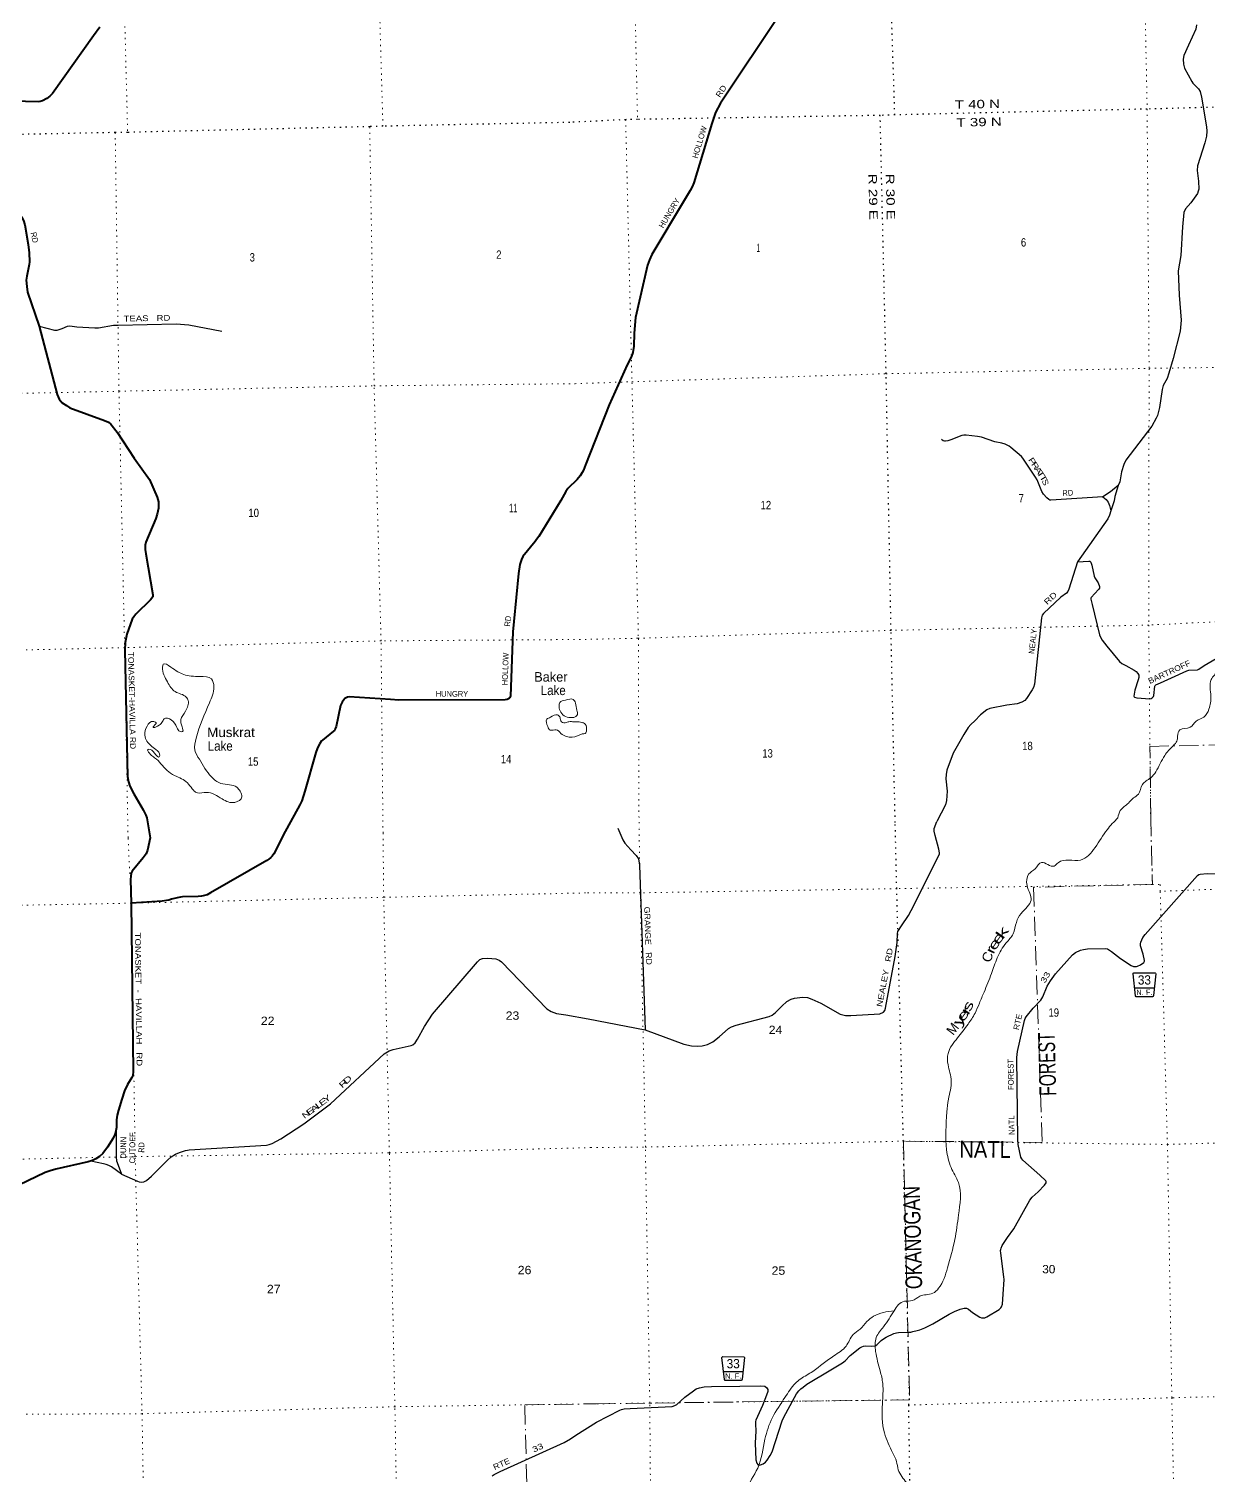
# Model space of a CAD drawing. Header units: feet. Extents: x 242557 to 489137, y 368785 to 557307.
# Drawn here: x 444091 to 468785, y 496700 to 526997 of the extents above; entities that cross this region are included whole.
import ezdxf
from ezdxf.enums import TextEntityAlignment as Align

# ---------------------------------------------------------------- set-up
doc = ezdxf.new("R2010")
doc.units = ezdxf.units.FT
doc.header["$LTSCALE"] = 80
doc.linetypes.add('DOT_DASHED', pattern=[7.7, 5, -1.2, 0.3, -1.2])
doc.linetypes.add('DOTTED', pattern=[1.5, 0.3, -1.2])
for name, color, linetype, lineweight in [('26', 7, 'Continuous', 40), ('27', 7, 'Continuous', 25), ('29', 7, 'Continuous', 25), ('30', 7, 'Continuous', 35), ('39', 7, 'Continuous', 13), ('41', 7, 'Continuous', 13), ('44', 7, 'DOT_DASHED', 13), ('6', 7, 'DOTTED', 25), ('7', 7, 'DOTTED', 13)]:
    doc.layers.add(name, color=color, linetype=linetype, lineweight=lineweight)

msp = doc.modelspace()

# ---------------------------------------------------------------- linework, layer by layer
at = {"layer": '26'}
for points in [[(459839.58, 527333.32), (458576.87, 525442.3), (458471.96, 525243.65), (458390.46, 525018.32), (458016.71, 523775.86), (457981.52, 523687.84), (457940.42, 523610.74), (457810.82, 523404.19), (457134.27, 522269.77), (457084.23, 522160.64), (457045.3, 522045.72), (456793.62, 520953.1), (456762.9, 520624.88), (456756.55, 520353.96), (456735.57, 520215.8), (456700.92, 520118.11), (456622.95, 519958.98), (456239.8, 519125), (455746.96, 517862.31), (455706.42, 517756.18), (455680.03, 517705.57), (455633.85, 517632.95), (455570.1, 517556.46)], [(445575.28, 527034.78), (445445.32, 526852.32), (444584.83, 525646.85), (444527.64, 525587.03), (444463.62, 525539.4), (444377.21, 525491.84), (444326.33, 525474.13), (444283.16, 525471.29), (443224.87, 525497.97)], [(441694.4, 524878.25), (443096.37, 524178.05), (443198.76, 524101.61), (443295.55, 523996.72), (443938.09, 523057.31), (443979.89, 522983.08), (444003.55, 522890.97), (444077.06, 522484.08), (444098.22, 522305.76), (444102.96, 522118.66), (444098.24, 522061.77), (444045.67, 521817.73), (444036.69, 521730.27), (444045.23, 521601.25), (444063.38, 521482.33), (444305.74, 520772)], [(444305.74, 520772), (444685.51, 519338.7), (444723.04, 519240.05), (444789.31, 519164.27), (444874.51, 519107.43), (444948.97, 519061.82), (445673.37, 518794.01), (445754.92, 518756.93), (445806.14, 518714.26), (445940.37, 518547.55), (446293.14, 518007.8), (446616.16, 517554.32), (446780.06, 517184), (446805.74, 517089.67), (446802.09, 516953.9), (446777.34, 516833.9), (446746.96, 516742.17), (446540.86, 516245.6), (446526.47, 516180.26), (446525.19, 516093.5), (446540.85, 516002.83), (446688.6, 515144.57), (446682.66, 515102.71), (446635.8, 515036.07), (446327.31, 514737.32), (446285.06, 514681.16), (446254.27, 514630.36), (446143.05, 514316.45), (446104.66, 514141.22), (446097.14, 513985.27), (446153.37, 511334.38), (446176.19, 511221.14), (446203.19, 511135.29), (446290.82, 510973.54), (446480.43, 510638.23), (446540.66, 510524.88), (446558.02, 510472.18), (446631.34, 510049.84)], [(455570.1, 517556.46), (455377.77, 517366.79), (455333.33, 517304.59), (455227.63, 517120.56), (454769.4, 516364.02), (454722.94, 516299.82), (454694, 516261.03), (454437.26, 515944.73), (454404.37, 515879.24), (454373.61, 515779.7), (454340.71, 515588.95), (454247.8, 514581.94), (454223.4, 514367.08), (454175.03, 513017.05), (454164.35, 512989.36), (454145.63, 512967.95), (454109.05, 512947.3), (454063.36, 512940.11), (451838.85, 512932.79), (451660.9, 512949.68), (450795.93, 513002.24), (450760.78, 512999.33), (450736.44, 512986.05), (450709.9, 512966.13), (450688.01, 512941.56), (450650.17, 512893.08), (450617.44, 512824.94), (450524.43, 512384.28), (450506.37, 512330.82), (450494.2, 512305.36), (450467.69, 512284.1), (450236.47, 512096.18), (450217.67, 512079.57), (450180.06, 512028.66), (450140.57, 511952.32), (450124.75, 511915.77), (450098.18, 511840.27), (449870.53, 511028.96), (449803.5, 510827.46), (449766.37, 510742.54), (449414.08, 510106.28)], [(446631.34, 510049.84), (446577.43, 509793.5), (446549.37, 509716.48), (446482.58, 509631.83), (446251.14, 509351.73), (446234.17, 509311.44), (446222.74, 509247.52), (446219.82, 509179.61), (446233.59, 508682.12)], [(449414.08, 510106.28), (449251.23, 509765.3), (449222.61, 509715.62), (449185.92, 509667.28), (449159.21, 509637.57), (449118.4, 509604.15), (449075.87, 509573.4), (447893.29, 508896.55), (447821.91, 508859.34), (447771.44, 508841.52), (447738.79, 508832.61), (447703.17, 508826.67), (447632.22, 508820.99), (447309.84, 508813.3), (447262.97, 508808.16), (447194.07, 508793.99), (447080.1, 508762.34), (447018.19, 508744.24), (446975.14, 508735.33), (446882.98, 508722.33), (446233.59, 508682.12)], [(446233.59, 508682.12), (446277.57, 505156.09), (446265.04, 505073.09), (446247.88, 505031.34), (446153.52, 504882.98), (446090.55, 504749.16), (446034.08, 504577.46), (445965.78, 504343.66), (445940.65, 504242.72), (445927.2, 504140.73), (445924.31, 504068.96), (445922.08, 503982.91), (445905.03, 503874.4), (445893.15, 503835.78), (445853.6, 503759.21), (445735.95, 503573.04), (445637.86, 503437.76), (445569.59, 503372.41), (445490.3, 503321.83), (445421.16, 503289.24), (445331.95, 503260.29), (444656.43, 503106.36), (444535.06, 503076.86), (444429.53, 503039.51), (442408.14, 502071.41)]]:
    msp.add_lwpolyline(points, dxfattribs=at)
at = {"layer": '27'}
for p, q in [((467253.41, 506908.76), (467658.48, 506908.76)), ((458641.82, 498869.43), (459046.89, 498869.43))]:
    msp.add_line(p, q, dxfattribs=at)
for points in [[(467299.26, 506718.21), (467280.28, 506720.32), (467269.04, 506740.01), (467213.51, 507200.67), (467219.13, 507211.92), (467233.19, 507220.36), (467674.59, 507218.95), (467681.62, 507214.73), (467688.65, 507199.26), (467641.55, 506745.64), (467632.41, 506726.65), (467621.88, 506717.5)], [(458687.67, 498678.88), (458668.69, 498680.99), (458657.45, 498700.68), (458601.92, 499161.34), (458607.54, 499172.59), (458621.6, 499181.03), (459063, 499179.62), (459070.03, 499175.4), (459077.06, 499159.93), (459029.96, 498706.31), (459020.82, 498687.32), (459010.29, 498678.17)]]:
    msp.add_lwpolyline(points, close=True, dxfattribs=at)
at = {"layer": '29'}
for points in [[(468543.04, 527085.79), (468530.27, 526993.04), (468372.44, 526659.19), (468277.33, 526441.72), (468264.43, 526365.05), (468268.17, 526258.36), (468294.07, 526171.53), (468442.26, 525896.21), (468469.23, 525860.27), (468584.41, 525743.79), (468620.92, 525685.34), (468650.17, 525565.35), (468753.77, 524942.71), (468759.61, 524851.75), (468749.19, 524750.18), (468717.4, 524607.84), (468561.36, 524126.73), (468555.76, 524029.02), (468581.83, 523809.1), (468588.85, 523643.11), (468579.68, 523597.26), (468562.15, 523547.55), (468424.1, 523353.83), (468313.98, 523230.53), (468276.09, 523151.76), (468247.02, 522849.5), (468213.01, 522251.66), (468156.02, 521928.45), (468177, 521421.05), (468224.59, 520894.08), (468204.35, 520664.89), (468052.67, 520094.42), (467965.81, 519787.83), (467926.62, 519676.38), (467846.7, 519526.53), (467825.62, 519443.12), (467768.82, 519068.12), (467724.01, 518898.21), (467700.11, 518838.91), (467610.72, 518674.76), (467063.33, 517965.63), (467020.67, 517868.56), (466974.84, 517715.63), (466935.05, 517507.21), (466903.04, 517430.5), (466741.64, 517300.94), (466579.89, 517191.61)], [(444305.74, 520772), (444623.63, 520684.69), (444680.43, 520684.69), (444789.89, 520722.97), (444896.29, 520770.04), (444950.24, 520774.68), (445096.72, 520756.66), (445470.91, 520732.05), (445546.03, 520735.11), (445862.67, 520787.24), (445958.45, 520793.63), (447174.62, 520818.84), (447441.86, 520801), (448129.68, 520665.83)], [(466579.89, 517191.61), (465491.98, 517125.61), (465469.07, 517127.88), (465448.45, 517137.05), (465410.35, 517172.11), (465340.8, 517249.36), (465307, 517305.08), (465205.65, 517547.33), (465170.43, 517605.17), (464906.84, 518005.25), (464878.1, 518041.27), (464651.34, 518228.08), (464617.62, 518252.91), (464534.52, 518294.55), (464469.02, 518315.92), (464321.02, 518344.55), (464037.46, 518443.53), (463957.36, 518458.79), (463721.36, 518487.08), (463673.26, 518489.37), (463629.68, 518478.82), (463400.89, 518390.05), (463331.96, 518367.89), (463288.25, 518360.89), (463263.24, 518361.02), (463240.34, 518370.19), (463202.79, 518395.15)], [(466579.89, 517191.61), (466648.72, 517139.34), (466692.88, 517085.2), (466724.32, 517012.12), (466748.64, 516900.43)], [(466903.04, 517430.5), (466834.27, 517200.07), (466815.94, 517112.97), (466748.64, 516900.43)], [(466748.64, 516900.43), (466723.94, 516810.77), (466685.38, 516735.93), (466048.02, 515830.38)], [(466048.02, 515830.38), (465870.12, 515257.23), (465849.32, 515212.84), (465820.97, 515179.08), (465703.23, 515095.16), (465335.43, 514751.94), (465311.04, 514717.75), (465296.59, 514661.91), (465153.16, 513272.07), (465130.07, 513200.39), (465104.75, 513151.45), (464983.48, 512966.6), (464949.01, 512928.95), (464887.27, 512893.25), (464788.58, 512860.13), (464572.97, 512826.33), (464218.42, 512760.31), (464152.35, 512730.69), (464020.82, 512626.17), (463901.8, 512499.71), (463819.85, 512427.95), (463760.7, 512364.6), (463668.32, 512216.56), (463446.85, 511824.43), (463311.66, 511466.86), (463297.59, 511373.59), (463296.66, 511284.36), (463323.4, 511026), (463310.6, 510833.43), (463283.85, 510738.68), (463105.96, 510389.17)], [(466048.02, 515830.38), (466290.16, 515848.66), (466309.72, 515843.21), (466328.05, 515824.87), (466354.36, 515759.22), (466400.73, 515533.74), (466417.38, 515494.81), (466486.04, 515392.22), (466509.01, 515313.73), (466509.01, 515279.35), (466492.55, 515250.73), (466335.87, 515082.85), (466330.34, 515070.77), (466328.05, 515052.43), (466358.57, 514939.74), (466511.07, 514306.15), (466531.92, 514251.34), (466566.27, 514194.04), (466666.82, 514065.23), (466933.11, 513742.12), (466978.58, 513702.39), (467059.81, 513660.33), (467239.37, 513559.65), (467280.94, 513532.77), (467317.59, 513492.66), (467335.91, 513455.98), (467338.21, 513436.5), (467337.01, 513406.3), (467321.67, 513359.37), (467248.7, 513140.99), (467230.63, 513019.11), (467235.13, 513004.44), (467244.29, 512995.27), (467293.91, 512982.27), (467564.99, 512962.82), (467592.46, 512967.77), (467615.37, 512983.81), (467640.56, 513009.02), (467648.62, 513033.75), (467669.43, 513230.57), (467674.92, 513242.82), (467693.25, 513256.57), (467789.47, 513298.37), (468017.98, 513403.31), (468340.74, 513549.1), (468385, 513560.27), (468564.6, 513572.98), (468593.45, 513585.49), (468702.47, 513661.47), (469208.52, 513955.57)], [(455803.3, 506255.92), (456996.79, 506030.41), (457806.27, 505729.06), (457966.77, 505693.82), (458087.01, 505684.46), (458191.15, 505693.93), (458300.02, 505722.35), (458411.4, 505779.02), (458548.45, 505880.53), (458744.41, 506054.73), (458806.51, 506091.81), (458905.91, 506124.97), (459592.28, 506304.96), (459659.36, 506335.16), (459724.82, 506390.22), (459857.05, 506521.54), (459966.23, 506622.32), (460051.44, 506669.68), (460123.79, 506693.99), (460292.85, 506712.31), (460396.98, 506702.84), (460488.11, 506671.43), (460676.06, 506586.53), (461077.57, 506358.9), (461192.23, 506331.01), (461300.57, 506329.74), (461908.06, 506365.61), (461987.47, 506397.33), (462015.87, 506430.48), (462026.5, 506484.72), (462229.25, 507567.12), (462272.9, 507857.71), (462278.55, 508045.96), (462290.42, 508090.68), (462363.67, 508206.45), (462510.07, 508425.55), (462564.97, 508526.45), (463135.82, 509653.11), (463159.04, 509714.17), (463161.4, 509736.66), (463150.22, 509813.33), (463072.65, 510102.02), (463047.8, 510186.64), (463047.8, 510213.89), (463052.53, 510243.48), (463105.96, 510389.17)], [(456425.11, 510250.08), (456526.74, 510007.02), (456572.25, 509935.61), (456695.29, 509802.18), (456809.28, 509682.52), (456856.27, 509608.78), (456874.84, 509474.33), (456996.79, 506030.41)], [(465708, 507333.11), (465945.15, 507600.67), (466006.33, 507647.87), (466112.84, 507695.24), (466179.11, 507714.19), (466261.5, 507726.19), (466645.39, 507730.56), (466676.14, 507722.48), (466699.81, 507713), (466762.08, 507667.61), (466949.39, 507524.04), (467173.17, 507374.33), (467225.23, 507355.38), (467284.41, 507355.38), (467310.44, 507360.12), (467373.03, 507386.11), (467438.25, 507435.91), (467454.81, 507464.33), (467451.66, 507479.66), (467426.34, 507610.28), (467373.61, 507788.55), (467371.98, 507827.87), (467379.97, 507861.56), (467421.68, 507960.5), (467465.05, 508024.07), (468567.5, 509263.04), (468593.25, 509280.86), (468616.92, 509291.51), (468764.64, 509301.79), (468936.63, 509293.21)], [(446030.92, 503006.84), (446361.92, 502856.39), (446402.16, 502842.18), (446443.97, 502838.47), (446499.19, 502842.18), (446551.26, 502870.6), (446654.7, 502959.8), (446989.84, 503300.03), (447071.95, 503366.76), (447162.14, 503420.64), (447244.73, 503456.75), (447370.16, 503499.38), (447410.4, 503508.86), (447448.1, 503515.04), (449063.22, 503612.01), (449119.21, 503624.9), (449185.48, 503648.58), (449364.8, 503747.18), (449846.01, 504057.75), (450406.63, 504477.08), (451533.32, 505521.92), (451637.4, 505584.96), (451722.66, 505616.65), (452095.08, 505696.73), (452134.47, 505716.12), (452177.08, 505754.01), (452230.81, 505828.81), (452372.73, 506096.61), (452545.08, 506358.9), (453486.7, 507455.3), (453535.61, 507499.47), (453587.68, 507523.15), (453702.1, 507532.19), (453871.69, 507513.68), (453937.96, 507489.99), (453986.48, 507450.47), (454936.91, 506468.36), (455026.67, 506410.04), (455136.53, 506370.89), (455337.25, 506340.23), (455803.3, 506255.92)], [(460884.32, 498905.2), (461127.3, 499050.2), (461182.8, 499091.03), (461293.45, 499203.21), (461495.22, 499364.57), (461533.08, 499387.07), (461571.73, 499400.3), (461601.72, 499406.02), (461733.38, 499401.5), (461814.73, 499406.02), (461848.01, 499425.44), (461936.78, 499517.3), (461989.87, 499555.22), (462044.26, 499587.52), (462202.88, 499664.17), (462260.31, 499681.48), (462299.92, 499687.85), (462490.48, 499690.97), (462562.64, 499694.96), (462600.51, 499704.43), (462690.44, 499725.75), (462747.92, 499743.8), (462856.12, 499783.77), (463023.88, 499868.02), (463362.7, 500069.1), (463476.22, 500129.54), (463592.65, 500173.62), (463677.4, 500193.49), (463727.57, 500194.17), (463767.33, 500176.91), (463850.94, 500105.15), (464004.89, 500004.99), (464037.15, 499993.37), (464075.02, 499991), (464110.52, 499995.74), (464152.12, 500017.85), (464407.31, 500165.66), (464446.6, 500201.78), (464460.8, 500223.1), (464479.45, 500277.2), (464492.65, 500487.94), (464511.68, 500793.91), (464510.5, 500851.89), (464442.03, 501345.74), (464439.49, 501404.9), (464444.23, 501428.58), (464451.33, 501454.63), (464476.62, 501506.62), (464581.8, 501673.83), (464714.77, 501862.16), (465054.86, 502462.36), (465099.32, 502521.74), (465226.03, 502633.03), (465360.06, 502776.91), (465393.31, 502822.35), (465395.69, 502847.22), (465384.3, 502862.63), (465260.12, 502986), (464909.25, 503294.13), (464882.09, 503325.62), (464865.52, 503361.15), (464833.88, 503489.86), (464808.72, 503624.03), (464802.03, 503725.43), (464783.44, 505449.78), (464794.51, 505570.83), (464941.25, 506224.49), (464955.47, 506265.94), (464973.47, 506301.23), (465120.77, 506481.94), (465282.08, 506648.43), (465327.41, 506717.15), (465419.13, 506940.55), (465483.27, 507051.05), (465590.82, 507200.91), (465708, 507333.11)], [(445920.49, 503921.38), (445916.97, 503360.84), (445924.07, 503285.05), (445936.54, 503245.94), (446030.92, 503006.84)], [(446030.92, 503006.84), (445817.57, 503154.8), (445761.34, 503188.02), (445708.7, 503209.27), (445651.89, 503223.48), (445390.08, 503274.59)], [(458976.9, 498563.75), (459404.58, 498571.69), (459502.37, 498559.33), (459544.97, 498530.91), (459568.65, 498490.66), (459568.64, 498450.39), (459540.68, 498371.86), (459456.79, 498158.83), (459313.03, 497848.83), (459305.93, 497819.22), (459304.32, 497769.66), (459311.76, 497626.33), (459301.77, 497365.14), (459311.93, 497021.69), (459331.96, 496948.86), (459354.71, 496921.97), (459379.3, 496909.78), (459412.43, 496910.97), (459467.61, 496933.72), (459516.57, 496971.36), (459548.59, 497013.19), (459615.98, 497108.72), (459653.57, 497188.48), (459868.58, 497838.52), (459900, 497912.78), (460166.53, 498400.25), (460214.78, 498462.24), (460259.75, 498508.41), (460302.36, 498542.76), (460381.96, 498605.41), (460884.32, 498905.2)], [(455977.61, 497809.04), (456468.05, 498057.86), (456501.29, 498071.44), (456558.09, 498085.65), (456685.44, 498095.24), (457561.61, 498137.75), (457619.74, 498155.88), (457661.01, 498180.38), (457825.8, 498330.4), (458006.56, 498466.96), (458068.1, 498504.85), (458134.32, 498530.5), (458233.77, 498547.48), (458384.4, 498552.76), (458976.9, 498563.75)], [(453791.3, 496683.46), (453833.9, 496711.88), (453959.62, 496775.24), (455298.55, 497381.15), (455431.47, 497459.1), (455545.21, 497537.56), (455977.61, 497809.04)]]:
    msp.add_lwpolyline(points, dxfattribs=at)
at = {"layer": '39'}
for points in [[(469978.71, 516998.24), (469911.47, 516614.21), (469949.69, 516521.82), (470151.16, 516456.96), (470199.49, 516364.78), (470216.82, 516306.4), (470155.59, 516232.29), (470176.22, 516109.19), (470196.57, 516000.25), (470122.19, 515875.26), (470102.91, 515725.04), (470111.1, 515514.62), (470062.74, 515301.05), (469939.17, 514901.73), (469872.72, 514785), (469774.41, 514643.34), (469692.82, 514473.67), (469565.95, 514242.35), (469430.59, 514084.21), (469242.63, 513855.88), (469051.75, 513758.36), (468984.83, 513562.65), (468851.21, 513365.62), (468843.97, 513015.17), (468804.77, 512747.12), (468696.87, 512578.95), (468536.75, 512494.78), (468407.84, 512366.69), (468196.59, 512311.89), (468148.65, 512179.33), (468132.45, 512077.76), (468055.5, 511981.07), (467877.57, 511775.07), (467690.14, 511435.23), (467583.46, 511307.58), (467410.32, 511166.46), (467325.37, 510962.3), (467221.73, 510885.33), (467116.64, 510779.98), (467029.13, 510705.35), (466947.89, 510620.73), (466897.1, 510470.68)], [(447534.81, 511046.87), (447318.42, 511272.08), (447185.19, 511332.99), (447020.54, 511431.45), (446762.04, 511697.25), (446595.87, 511848.31), (446580.37, 511894.42), (446604.33, 511905.24), (446719.9, 511825.6), (446821.26, 511747.56), (446830.66, 511772.13), (446748.04, 511901.33), (446563.09, 512072.09), (446520.88, 512202.46), (446563.98, 512389.98), (446704.7, 512489.24), (446756.45, 512448.23), (446723.09, 512412.84), (446694.19, 512363.41), (446786.38, 512392.41), (446875.26, 512465.86), (446900.3, 512509.11), (446923.5, 512546.23), (447069.81, 512522.14), (447187.67, 512363.6), (447256.93, 512276.54), (447309.53, 512276.04), (447298.58, 512374.93), (447273.97, 512526.06), (447369.96, 512702.98), (447426.21, 512925.31), (447385.71, 512997.01), (447151.76, 513113.7), (446994.22, 513315.63), (446890.16, 513626.42), (446904.56, 513687.58), (447064.06, 513627.44), (447335.55, 513471.34), (447670.5, 513428.46), (447912.62, 513378.82), (447963.9, 513214.29), (447872.48, 512879.59), (447592.68, 512136.49), (447567.5, 511888.75), (447660.09, 511695.05), (447913.49, 511325.85), (448111.59, 511189.89), (448445.57, 511110.53), (448514.78, 511025.49), (448550.51, 510909.1), (448404.2, 510793.48), (448137.19, 510864.67), (447809.59, 511002.93), (447619.76, 510993.35), (447547.86, 511031.75), (447534.81, 511046.87)], [(455467.8, 512568.29), (455331.65, 512590.64), (455227.85, 512682.78), (455194.2, 512797.21), (455211.77, 512888.83), (455327.8, 512932.7), (455489.05, 512951.57), (455535.79, 512873.97), (455566.46, 512723.01), (455577.18, 512632.21), (455547.99, 512592.9), (455481.95, 512568.7), (455467.8, 512568.29)], [(455679.75, 512232.04), (455469.54, 512159.36), (455232.61, 512239.52), (455135.35, 512315.65), (455004.12, 512307.78), (454955.53, 512379.25), (454938.89, 512534.67), (455014.5, 512577.36), (455158.71, 512626.1), (455217.17, 512563.02), (455227.13, 512498.52), (455321.31, 512458.74), (455401.5, 512483.35), (455504.73, 512480.28), (455612.01, 512477.33), (455675.27, 512463.58)], [(455679.75, 512232.04), (455741.53, 512237.52), (455768.59, 512300.83), (455741.78, 512429.88), (455706.86, 512457.54), (455669.21, 512464.9)], [(466897.1, 510470.68), (466671.61, 510221.08), (466419.33, 509845.86), (466113.2, 509585.33), (465645.12, 509529.22), (465561.08, 509457.42), (465299.56, 509535.26), (465161.68, 509402.13), (465027.64, 509287.26), (464993.94, 509054.21), (465080.34, 508743.69), (464869.34, 508468.09), (464770.5, 508278.78), (464702.55, 508037.24), (464557.22, 507849.41), (464370.9, 507535.66), (464249.42, 507206.5), (464094.24, 506820.29), (463995.92, 506584.46), (463905.37, 506377.05), (463758.5, 506146.71), (463539.56, 505858.88), (463339.27, 505530.81), (463339.94, 505296.15), (463408.5, 504955.07), (463348.2, 504576.05), (463316.95, 504306.62), (463309.88, 503513.52), (463403.01, 503144.4), (463556.14, 502828.6), (463559.9, 502148.91), (463482.95, 501636.18), (463328.11, 501043.63), (463143.14, 500612.56), (463019.08, 500507.92), (462747.04, 500446.04), (462592.51, 500355.21), (462424.98, 500341.09), (462302.55, 500270.86), (462209.06, 500142.31)], [(462209.06, 500142.31), (461780.04, 500028), (461639.9, 499915.08), (461496.27, 499755.59), (461354.09, 499644.66), (461203.35, 499400.12), (460947.05, 499198.84), (460506.32, 498871.97), (460253.57, 498713.22), (460143.49, 498622.9), (459924.66, 498324.96), (459660.77, 497905.1), (459506.36, 497452.14), (459353.68, 496847.48), (459112.69, 496369.23), (459076.37, 496188.75), (458978.91, 495702.08), (458854.85, 495421.43), (458779.55, 495117.09), (458676.03, 494982.35), (458601.15, 494817.6), (458499.33, 494711.2), (458432.04, 494589.03), (458259.45, 494487.86), (457950.83, 494091.75), (457844.23, 493874.03), (457776.43, 493796.35), (457706.28, 493570.97), (457557.93, 493294.09), (457419.42, 493215.58), (457276.65, 493157.25), (457051.2, 492907.78), (456876.34, 492652.83), (456805.4, 492320.22), (456842.76, 492057.67), (456851.04, 491863.56), (456692.04, 491635.1), (456483.1, 491179.48), (456401.93, 491034.89), (456430.95, 490794.49), (456392.91, 490587.69), (456357.34, 490342.49), (456403.2, 490043.63), (456467.98, 489680.25), (456423.83, 489301.42), (456272.46, 488759.49), (456293.84, 488480.57), (456255.57, 487941.99), (456258.82, 487658.81), (456279.02, 487483.04), (456317.82, 487271.08)], [(462208.64, 500142.2), (461988.64, 499807.93), (461837.66, 499583.61), (461822.87, 499288.08), (461918.46, 498880.56), (461971.98, 498618.2), (461964.71, 498195.3), (462006.06, 497584.84), (462184.66, 497162.12), (462259.41, 496987), (462297.81, 496809.43), (462468.54, 496544.4), (462597.73, 496378.02), (462757.65, 496175.58), (463054.3, 495853.38), (463157.92, 495626), (463306.76, 495156.4), (463389.19, 494839.76), (463577.66, 494437.38), (463887.29, 494040.48), (464076.92, 493888.97), (464298.67, 493756.05), (464620.16, 493381.54), (464749.28, 493221.23), (464956.03, 493162.98), (465077.91, 493105.75), (465182.58, 492963.35), (465392.04, 492668.44), (465486.43, 492366.1), (465303.02, 492151.52), (465135.7, 491943.2), (465066.55, 491630.84), (465071.35, 491212.13), (465103.02, 490917.14), (465283.45, 490158.62), (465341.68, 489485.64), (465312.03, 489076.64), (465279.73, 488898.24)]]:
    msp.add_spline(points, degree=3, dxfattribs=at)
at = {"layer": '44'}
for points in [[(467583.6, 510484.53), (467567.1, 511966.4), (473052.57, 512081.8), (472906.64, 514772.03), (486007.44, 515008.44)], [(467583.6, 510484.53), (467619.8, 509072.54), (465131.71, 509014.21), (465311.85, 503670.29), (462403.77, 503694.87), (462534.72, 498277.31), (455969.68, 498193.37)], [(425877.77, 481897.64), (427943.33, 481957.02), (427885.55, 484637.82), (430542.71, 484743.12), (430589.52, 484185.85), (435986.62, 484243.47), (435951.58, 487525.06), (446603.98, 487638.79), (446549.89, 492704.51), (454601.64, 492831.78), (454477.09, 498172.14), (455969.68, 498193.37)]]:
    msp.add_lwpolyline(points, dxfattribs=at)
at = {"layer": '6'}
for points in [[(462225.86, 525195.29), (462049.8, 530551.32), (461991.34, 535958.79), (461878.47, 541271.79), (461766.4, 546544.3), (461763.22, 546602.96), (461684.33, 551748.89), (461686.39, 551831.63), (461603.25, 556524.28)], [(485771.64, 525702.54), (483551.94, 525690.22), (478172.12, 525529.08), (472853.16, 525460.27), (467509.37, 525318.07), (462225.86, 525195.29), (461918.69, 525185.16), (456836.63, 525100.78), (456588, 525095.86), (455415.71, 525038.37)], [(462232.99, 510370.88), (462145.6, 514397.2), (462043.62, 519773.18), (461918.69, 525185.16)], [(455415.71, 525038.37), (451504.51, 524959.14), (451227.72, 524949.05), (446158.82, 524829.78), (445898.02, 524826.24), (441298.54, 524735.81)], [(463068.43, 464327.46), (463027.34, 466151.14), (462924.56, 471411.79), (462917.85, 471468.36), (462844.1, 476840.62), (462757.13, 482131.8), (462756.67, 482172.26), (462682.86, 487372.56), (462682.15, 487435.26), (462596.22, 492987.43), (462516.59, 498167.43), (462534.72, 498277.31), (462403.77, 503694.87), (462265.2, 508985.57), (462232.99, 510370.88)]]:
    msp.add_lwpolyline(points, dxfattribs=at)
at = {"layer": '7'}
msp.add_line((467555.69, 513217.98), (467583.6, 510484.53), dxfattribs=at)
for points in [[(456483.46, 541163), (456594.87, 535821.63), (456720.98, 530452.2), (456836.63, 525100.78)], [(467153.94, 541392.39), (467295.39, 536065.78), (467400.97, 530712.15), (467509.37, 525318.07), (467549.88, 519880.13), (467542.53, 514507.24), (467553.04, 513477.58)], [(445741.74, 540889.31), (445863.05, 535519.42), (446020.26, 530166.77), (446158.82, 524829.78)], [(451504.51, 524959.14), (451353.89, 530293.75), (451206.72, 535648.72), (450985.63, 541042.02)], [(456588, 525095.86), (456720.96, 519584.83), (456855.08, 514219.61), (456868.37, 510259.24)], [(445898.02, 524826.24), (445976.28, 519406.5), (446095.86, 514034.6), (446167.05, 510040.45)], [(451506.87, 510148.98), (451465.21, 514176.73), (451320.42, 519519.61), (451227.72, 524949.05)], [(455528.66, 519564.54), (456720.56, 519605.07), (462043.62, 519773.18), (467551.78, 519886.24), (472929.36, 519956.21), (476926.49, 520084.21)], [(429807.72, 519089.53), (435259.52, 519116.69), (440569.56, 519289.55), (445976.28, 519406.5), (451320.42, 519519.61), (455528.66, 519564.54)], [(486007.44, 515008.44), (483705.18, 514965.51), (478364.09, 514867.03), (478252.21, 514862.55), (472906.64, 514772.03), (467542.53, 514507.24), (462145.6, 514397.2), (456842.71, 514231.51), (455639.25, 514205.93)], [(455639.25, 514205.93), (451465.21, 514176.73), (446094.75, 514034.6), (440757.79, 513913.51), (435377.83, 513849.97), (429917.28, 513775.99)], [(457134.54, 492864.25), (457093.57, 498212.23), (457001.61, 503570.51), (456895.06, 508895), (456868.37, 510259.24)], [(467583.6, 510484.53), (467619.8, 509072.54), (467779.34, 509070.38), (467783.59, 508921.27), (467935.24, 503626.81), (468026.41, 498321.52), (468124.64, 493105.32)], [(446167.05, 510040.45), (446233.59, 508682.12), (446316.57, 503349.61), (446460.07, 497986.48), (446549.89, 492704.51), (446603.98, 487638.79)], [(451850.67, 492788.2), (451755.35, 498132.56), (451639.88, 503450.19), (451521.01, 508804.13), (451506.87, 510148.98)], [(467619.8, 509072.54), (462265.2, 508985.57), (456895.62, 508898.36), (455748.82, 508895.97)], [(478467.7, 509241.67), (473172.79, 509136.03), (467783.33, 508929.19)], [(455748.82, 508895.97), (451521.01, 508804.13), (446233.59, 508682.12), (440824.73, 508578.81), (435486.79, 508437.17), (430028.33, 508272.7)], [(455858.9, 503561.52), (457001.61, 503570.51), (462403.77, 503694.87), (467935.24, 503626.81), (473259.21, 503778.7), (478587.36, 503918.5), (483906.95, 504100.69), (486246.68, 504121.6)], [(430125.48, 503011.07), (435637.31, 503155.32), (440966.76, 503254.1), (446321.79, 503372.09), (451639.88, 503450.19), (455858.9, 503561.52)], [(486363.14, 498830.4), (483990.22, 498779.12), (478662.6, 498592.79), (473352.61, 498455.23), (468052.7, 498319.8), (462516.59, 498167.43)], [(455969.68, 498193.37), (451755.35, 498132.56), (446460.07, 497986.48), (441083.48, 497956.77), (435711.99, 497846.26), (430235.75, 497723.62)], [(462534.72, 498277.31), (457096.93, 498208.87), (455969.68, 498193.37)]]:
    msp.add_lwpolyline(points, dxfattribs=at)

# ---------------------------------------------------------------- texts
at = {"layer": '27'}
for s, rotation, width, p in [('RD', 56.267, 1.15, (458563.2, 525547.88)), ('RD', 83.521, 0.85, (454164.77, 514471.14)), ('HOLLOW', 87.948, 0.95, (454115.34, 513243.96)), ('HUNGRY', 0.189, 0.9, (452611.12, 513004.85)), ('TONASKET  -  HAVILLAH   RD', 270.715, 1.25, (446311.31, 508063.47))]:
    msp.add_text(s, height=120, rotation=rotation, dxfattribs=dict(at, width=width)).set_placement(p)
for s, rotation, p in [('HOLLOW', 73.258, (458093.55, 524274.31)), ('HUNGRY', 59.189, (457375.76, 522811.36))]:
    msp.add_text(s, height=120, rotation=rotation, dxfattribs=at).set_placement(p)
for s, height, rotation, width, p in [('RD', 120, 281.861, 0.9, (444147.99, 522615.49)), ('TONASKET-HAVILLA RD', 120, 271.215, 1.1, (446189.6, 512927.2)), ('33', 194, 0.63, 0.95, (467453.24, 506976.38)), ('N. F.', 114.1, 0.63, 0.95, (467452.99, 506757.5)), ('33', 194, 0.63, 0.95, (458841.65, 498937.05)), ('N. F.', 114.1, 0.63, 0.95, (458841.4, 498718.17))]:
    msp.add_text(s, height=height, rotation=rotation, dxfattribs=dict(at, width=width)).set_placement(p, align=Align.CENTER)
at = {"layer": '30'}
for s, rotation, width, p in [('TEAS   RD', 1.188, 1.25, (446564.23, 520876.2)), ('P', 303.379, 1.45, (465055.47, 517906.9)), ('R', 303.379, 1.3, (465118.4, 517811.38)), ('A', 303.379, 1.5, (465182.37, 517714.29)), ('T', 303.379, 1.65, (465233.63, 517636.24)), ('T', 301.703, 1.6, (465285.79, 517551.89)), ('S', 292.703, 1.15, (465323.48, 517474.32)), ('RD', 3.472, 0.85, (465851.81, 517217.57)), ('RD', 43.02, 1.3, (465525.82, 515025.36)), ('BARTROFF', 24.666, 1.1, (467996.94, 513470.68)), ('GRANGE   RD', 272.028, 1.15, (456997.22, 507996.24)), ('NEALEY   RD', 79.391, 1.25, (462072.68, 507114.63)), ('33', 59.867, 1.35, (465428.97, 507096.94)), ('RTE', 77.347, 1.05, (464857.95, 506180.79)), ('D', 42.841, 1.6, (450801.43, 504938.66)), ('R', 42.841, 1.6, (450717.56, 504860.88)), ('L', 36.796, 1.75, (450198.43, 504408.77)), ('E', 36.796, 1.55, (450283.02, 504470.84)), ('Y', 36.796, 1.55, (450366.1, 504538.89)), ('N', 36.796, 1.4, (449927.79, 504206.34)), ('E', 36.796, 1.55, (450019.02, 504274.57)), ('A', 36.796, 1.6, (450105.59, 504334)), ('DUNN', 89.64, 0.9, (446127.21, 503558.21)), ('RD', 89.64, 0.8, (446506.18, 503562.83)), ('33', 24.348, 1.3, (454771.49, 497218.67)), ('RTE', 24.348, 1.15, (454012.73, 496878.69))]:
    msp.add_text(s, height=120, rotation=rotation, dxfattribs=dict(at, width=width)).set_placement(p, align=Align.CENTER)
for s, rotation, p in [('NEALY', 84.108, (465174.44, 514160.26)), ('FOREST', 90.618, (464713.31, 505094.42)), ('NATL', 90.618, (464730.71, 504028.63)), ('CUTOFF', 89.64, (446316.98, 503553.41))]:
    msp.add_text(s, height=120, rotation=rotation, dxfattribs=at).set_placement(p, align=Align.CENTER)
at = {"layer": '41'}
msp.add_text('Baker', height=200, dxfattribs=at).set_placement((454672.45, 513322.39))
for s, width, p in [('Lake', 0.9, (454811.09, 513040.53)), ('Muskrat', 1.05, (447823.4, 512161.39)), ('Lake', 0.9, (447836.81, 511875.04))]:
    msp.add_text(s, height=200, dxfattribs=dict(at, width=width)).set_placement(p)
for s, rotation, width, p in [('k', 54.859, 1.85, (464553.71, 508006.77)), ('e', 56.636, 1.6, (464386.61, 507769.3)), ('e', 55.636, 1.65, (464466.19, 507892.2)), ('C', 69.614, 1.1, (464258.44, 507520.11)), ('r', 64.456, 1.5, (464320.55, 507660.62)), ('s', 65.812, 1.55, (463846.4, 506486.1)), ('y', 52.984, 1.85, (463655.7, 506172.73)), ('e', 54.637, 1.65, (463727.38, 506275.65)), ('r', 57.192, 1.75, (463801.16, 506385.3))]:
    msp.add_text(s, height=200, rotation=rotation, dxfattribs=dict(at, width=width)).set_placement(p, align=Align.CENTER)
msp.add_text('M', height=200, rotation=52.499, dxfattribs=at).set_placement((463514.48, 505988.49), align=Align.CENTER)
at = {"layer": '44'}
for s, rotation, width, p in [('FOREST', 91.385, 0.7, (465605.8, 504649.77)), ('NATL', 359.516, 0.9, (463575.81, 503353.26)), ('OKANOGAN', 91.431, 0.8, (462799.87, 500597.96))]:
    msp.add_text(s, height=350, rotation=rotation, dxfattribs=dict(at, width=width)).set_placement(p)
at = {"layer": '6', "width": 1.35}
for s, rotation, p in [('T 40 N', 1.331, (463481.8, 525322.84)), ('T 39 N', 1.331, (463517.79, 524947.94)), ('R 29 E', 271.322, (461671.91, 523959.82)), ('R 30 E', 271.322, (462035.51, 523960.74))]:
    msp.add_text(s, height=175, rotation=rotation, dxfattribs=at).set_placement(p)
at = {"layer": '7'}
for s, width, p in [('2', 0.85, (453876.85, 522180.47)), ('1', 0.4, (459333.4, 522323.11)), ('6', 0.85, (464865.13, 522437.53)), ('3', 0.85, (448712.92, 522124.4)), ('7', 0.85, (464818.77, 517078.36)), ('10', 0.85, (448687.54, 516770.93)), ('11', 0.65, (454145.69, 516872.66)), ('12', 0.85, (459414.3, 516934.16)), ('18', 0.85, (464892.65, 511888.11)), ('15', 0.85, (448675.46, 511560.89)), ('14', 0.85, (453973.78, 511612.99)), ('13', 0.85, (459449.65, 511732.45)), ('22', 1.1, (448948.14, 506129.64)), ('23', 1.1, (454074.87, 506238.89)), ('19', 0.85, (465443.63, 506302.44)), ('24', 1.1, (459583.12, 505939.38)), ('26', 1.1, (454328.41, 500908.32)), ('25', 1.1, (459644.06, 500896.48)), ('30', 1.05, (465313.44, 500926.81)), ('27', 1.1, (449075.08, 500510.71))]:
    msp.add_text(s, height=175, dxfattribs=dict(at, width=width)).set_placement(p)

doc.saveas('drawing.dxf')
